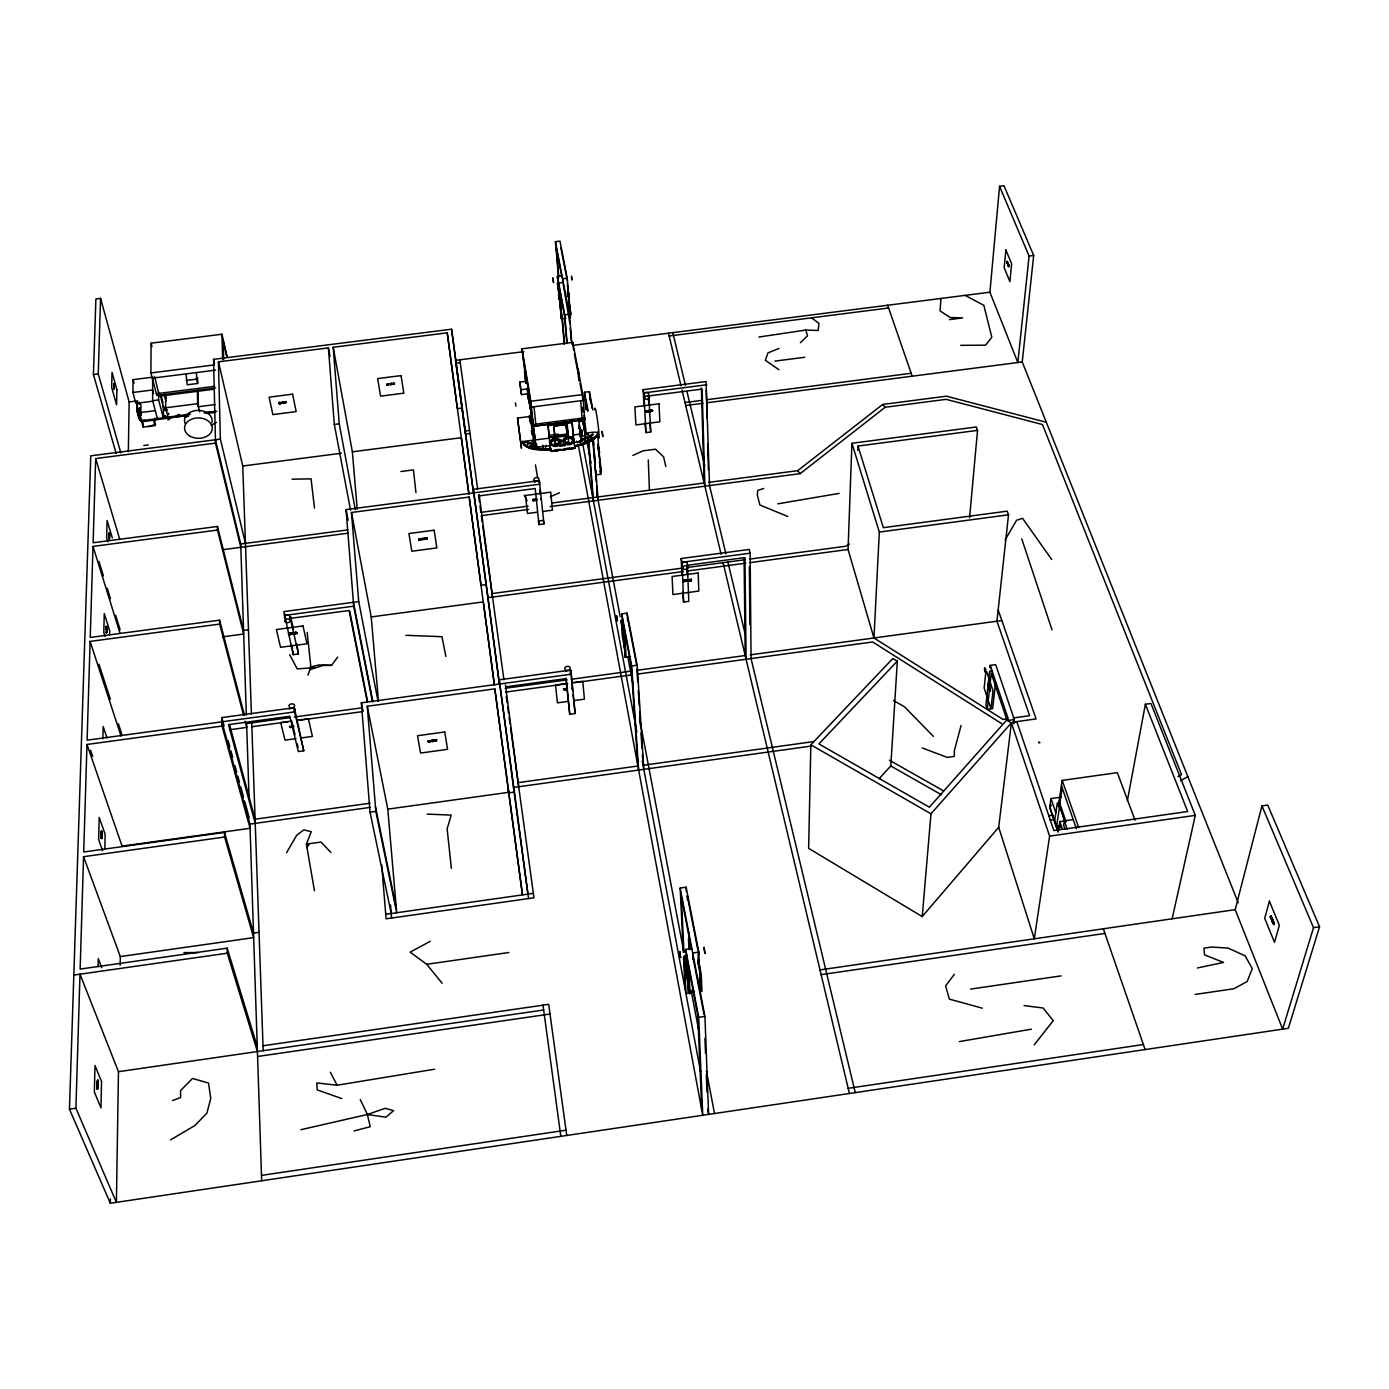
<?xml version="1.0" encoding="UTF-8"?>
<svg xmlns="http://www.w3.org/2000/svg" width="1389" height="1389" viewBox="0 0 1389 1389"><rect width="100%" height="100%" fill="white"/><g stroke="black" fill="none" stroke-linecap="round" stroke-linejoin="round"><path stroke-width="1.5" d="M97.282 1089.254L97.421 1086.806M97.994 1084.687L97.369 1085.833L97.49 1083.924M97.091 1083.42L98.011 1084.496L97.786 1079.965L97.108 1084.705L98.063 1085.504M106.831 631.353L106.259 632.915L106.64 630.068M109.019 536.675L109.505 533.046M163.346 405.397L163.346 417.898L158.624 399.945L158.624 395.778M599.11 453.318L598.624 447.657M599.128 453.318L599.354 451.651M687.433 972.022L685.975 967.143L687.659 973.185M686.496 970.425L686.617 967.057M101.189 830.882L101.953 835.813L101.692 832.775M158.693 391.924L158.693 393.434L154.613 376.384M550.2 442.778C551.502 435.156 558.899 440.226 562.875 440.487C565.323 433.802 575.393 437.813 573.674 439.74C569.507 433.524 565.063 440.087 561.399 441.858C558.031 436.181 548.724 442.31 550.391 443.282M567.407 280.821L566.799 277.14M599.128 453.265L599.371 451.494L599.562 453.127M113.863 389.267L114.158 385.968M113.742 389.163L114.176 385.326L113.846 387.357L114.332 386.576M141.088 419.547L143.136 427.048L154.943 425.538L154.96 418.089M591.957 439.063C590.065 434.392 591.401 442.362 591.801 437.587M598.676 450.974L599.336 451.251M989.715 690.194L990.409 691.201L988.951 687.59L989.836 689.517M106.797 632.655L106.571 630.537L106.693 631.457M109.071 538.567L108.828 537.612M215.625 387.965L156.835 395.448L150.915 372.947L151.088 343.17L221.945 334.228L227.102 356.747M157.443 418.749L152.651 400.709L152.634 377.183L133.084 379.648L132.91 392.479L135.879 403.348L153.485 401.108M573.935 439.705L574.716 448.282L550.825 451.408L549.957 442.813M97.699 1088.472C98.341 1088.559 97.681 1087.743 97.056 1088.455M101.397 836.959L101.848 838.678M148.293 444.931L143.762 445.504M148.432 426.77L155.776 424.253M584.543 442.067C585.828 437.483 585.759 445.122 584.439 440.764M624.008 637.169L623.713 635.641L624.078 638.124L623.053 635.016L623.765 639.374M624.112 638.124C622.359 633.002 624.338 640.346 624.095 637.568M114.158 384.944L114.402 385.934L113.69 383.659L113.933 386.524L113.672 384.197M143.136 427.048L143.171 423.315M622.619 632.759L623.991 637.047L623.592 635.502M686.322 969.487L686.183 968.393L686.982 969.157M108.932 534.643L108.915 533.619M109.332 534.609L109.557 536.623L109.471 532.925L108.776 535.39L109.314 534.418M185.258 415.745L142.963 421.648C137.251 417.707 144.074 404.043 138.935 402.237M687.468 971.536L687.555 975.929M97.508 1082.969L97.161 1080.989L98.15 1081.823C96.883 1083.733 96.779 1081.649 98.098 1081.51L97.977 1080.486M106.363 629.495C105.772 629.946 106.397 629.842 106.779 626.578M106.901 628.436L106.64 627.134L106.276 629.408L106.241 628.54M109.123 534.869L109.592 533.862M137.667 413.523L137.268 402.081L137.355 411.04M572.702 438.941L573.119 441.528L571.799 438.125L566.174 438.368L564.177 440.122L564.976 445.487L560.062 446.199L559.889 443.577L560.149 444.602C564.559 442.449 576.296 448.994 571.608 437.084L573.084 440.487M559.75 445.904L559.958 443.56M988.725 686.843L989.888 688.458M1272.289 921.584L1271.768 919.153L1273.609 923.077L1272.966 920.299L1271.699 920.334L1273.036 923.164L1272.845 920.195M118.464 1071.7L116.398 1202.353L75.909 1108.214L79.989 974.175L118.464 1071.7L543.655 1009.994M120.166 965.216L120.305 956.57L83.566 856.683L224.601 837.029L253.666 937.627L120.305 956.57M128.344 451.772L129.142 401.959L100.546 298.375L95.893 298.965L93.428 374.544L116.155 453.439M279.797 402.723L278.755 403.522M644.947 411.213L646.163 412.064M1261.941 805.88L1313.508 927.661L1282.655 1029.127L1235.186 909.656L1261.941 805.88L1267.723 805.064L1319.55 926.776L1288.367 1028.294L110.321 1203.256L110.391 1198.967M988.03 684.968L987.735 683.944L988.864 686.756L988.343 683.874L988.621 685.992M1008.431 265.247L1008.536 266.757L1007.546 263.25M1009.004 266.584L1007.997 263.181M535.147 499.207C533.654 501.169 535.13 499.346 534.505 500.144M688.163 975.963L686.635 970.425L688.006 974.644M289.78 633.835L288.426 633.592M388.59 384.545C390.5 384.024 385.691 384.006 388.191 385.361M646.198 411.717L647.239 411.248M699.5 969.869L699.882 968.22L700.073 969.887M810.846 744.799L808.641 848.366L922.227 916.584L998.691 827.306L1011.383 722.888L1006.504 720.249L929.363 807.217L818.885 743.914L897.329 661.112L892.71 658.612L810.846 744.799L930.977 813.798L922.227 916.584M1007.945 263.788L1007.251 261.375L1007.98 265.143M1007.042 262.191L1006.956 263.198M1007.39 262.972L1006.956 261.636L1008.449 264.136M97.108 1083.125L97.473 1082.726M114.349 387.93L113.881 388.538M113.933 384.545L113.863 386.02M96.987 1088.229L98.011 1087.882L97.056 1086.32L97.247 1087.396L98.029 1086.702L97.386 1087.969L97.056 1086.962M114.436 384.597L113.881 386.906L114.193 383.729M104.835 848.401L105.147 834.338L99.192 817.392L98.636 839.564L102.647 850.815M109.627 635.051L109.714 630.884L104.262 613.573L103.793 632.394L105.008 636.231M645.052 411.04L645.364 411.786M698.407 964.122L699.431 966.605L697.92 962.039M699.223 965.303L698.111 962.508L699.171 965.164M699.414 969.765L699.9 968.897M1007.615 264.361L1008.57 264.448M1271.386 918.233C1269.025 915.438 1272.706 917.521 1270.345 916.375M102.89 738.826L103.185 726.499L106.988 737.889M98.081 966.744L98.272 958.584L101.744 967.716M101.258 837.168L101.71 836.143L101.223 836.907M101.293 832.428L101.484 833.817L101.744 832.115M106.241 627.134L106.102 626.092L106.762 627.064M101.275 837.602L101.675 837.984M101.501 832.636L101.519 831.855M106.293 632.064L106.658 631.231M106.276 628.852L106.415 627.081M101.814 837.081L101.97 836.664M101.31 831.889L101.744 830.813M108.932 537.63L109.575 536.588M108.984 533.55L109.384 532.612L109.349 534.018M102.039 833.07L101.154 833.782L102.074 832.567L101.171 831.681L101.414 835.865M106.884 628.696L106.206 627.012M109.245 537.092L108.967 535.72M109.523 538.828L109.384 536.918L108.898 538.619M97.352 1081.267L97.838 1080.069M113.776 388.156L113.759 388.503M650.243 410.432C647.1 413.314 649.948 409.877 649.774 411.37C652.691 410.606 650.208 411.144 651.667 410.71M1272.637 920.664L1272.532 921.879M988.256 684.586L989.558 690.159M989.975 688.718L989.02 687.781L989.159 688.788M534.105 500.005L535.199 499.554M83.566 856.683L80.145 969.071L227.171 948.166L257.26 1046.594M86.986 744.469L122.058 846.109L250.072 828.295L222.032 726.065L86.986 744.469L83.705 851.995L224.497 832.41L253.527 933.078L259.048 932.297M243.509 715.022L219.67 624.078L90.111 641.405L87.108 740.181L294.572 711.915L303.757 750.807L298.288 751.553L289.85 716.273L228.508 724.641L255.246 823.382M222.518 636.857L243.683 634.026L217.5 530.06L93.011 546.398L90.233 637.464L219.584 620.171L244.464 715.266M240.818 547.318L215.503 443.108L95.685 458.544L93.115 542.752L217.431 526.466L243.561 630.432L248.475 629.773M120.808 452.849L98.254 373.936L100.546 298.375M110.321 1203.256L69.45 1109.151L90.771 455.818L220.382 439.115L245.454 543.359M527.612 444.133L528.237 442.362L536.71 444.029M648.264 410.762L649.149 410.901L648.159 411.057M684.829 581.019C686.218 578.953 684.065 581.418 683.301 580.724C684.603 583.536 683.075 578.38 683.527 581.349M421.058 538.915C420.138 539.731 421.527 538.342 420.277 539.661M649.062 411.734L649.149 410.779M101.154 833.869L101.189 832.567M648.073 411.283L649.114 411.526M1007.042 718.825L1002.945 719.398L873.959 637.985L848.054 549.471L851.926 443.282L976.293 426.979L977.543 430.364L969.557 517.784M1270.379 917.087C1273.453 919.205 1270.813 917.886 1270.327 916.653M559.263 296.482L559.02 294.711L559.42 299.382M683.753 580.272L683.457 581.748L683.944 580.654M857.812 450.383L857.985 446.043L977.543 430.364M538.012 446.529L537.647 447.536L537.474 446.529M568.57 293.096L567.823 291.898L568.743 296.968L568.188 294.121L568.813 294.833M280.439 403.175C279.397 405.241 279.311 401.386 279.936 403.47M568.5 295.353L568.431 292.35L568.257 294.242M574.751 448.109L550.808 451.356L574.733 447.97L550.739 451.008L549.801 445.105M687.399 580.967C686.027 580.567 689.656 579.508 687.798 580.88M283.79 402.011C282.991 403.817 283.495 401.143 283.807 403.105M429.913 741.413C430.885 739.799 431.597 742.316 429.618 740.962M430.59 740.788C429.843 741.83 429.323 740.129 430.642 741.101M278.894 402.463L279.727 403.939L279.675 402.55M564.715 689.17L565.879 688.493L565.827 689.829M97.404 1085.504L97.421 1085.781M283.669 402.411L283.478 403.209M559.524 442.744C559.593 449.394 547.058 445.973 551.937 440.296C553.829 438.507 557.302 438.195 559.142 440.209C560.67 443.473 558.916 445.296 559.628 441.164M987.805 685.489L988.846 685.958M102.005 835.64L101.97 834.529M97.039 1088.021L98.011 1087.674M97.074 1084.653L97.994 1083.229M289.572 633.766C288.426 635.311 289.051 632.95 289.78 634.026M873.959 637.985L879.324 532.056L851.926 443.282M98.029 1085.347L97.091 1084.965M687.347 580.758L686.392 580.828L687.295 580.22M106.762 630.224L106.137 629.026M106.831 629.286L106.588 628.106L106.849 629.894M101.067 837.584L101.241 838.505M101.154 833.678L101.397 835.622L101.727 833.886M109.453 538.845L109.245 537.474M109.106 535.789L108.828 534.852M294.416 633.28C293.166 633.158 291.082 633.106 294.451 633.141M298.079 726.43L298.149 725.978M388.035 384.406L387.08 384.84L387.705 383.902M988.326 686.826L988.135 684.881M97.438 1088.299L97.265 1089.011M879.098 778.76L890.783 765.981L897.329 661.112M698.719 962.421L698.771 966.484L699.171 964.695M1270.692 918.06L1271.161 915.993M97.438 1081.979L97.473 1082.604M106.797 632.446L106.172 632.672M1007.511 263.736L1007.042 262.313M282.019 402.168L282.609 403.296L282.488 402.029M686.183 968.827L686.01 967.421L686.218 968.463M1007.338 261.427L1006.851 262.886M419.86 540.356C417.638 537.144 421.058 542.214 420.12 538.654M988.655 686.826L988.812 688.197M515.423 402.897L515.944 406.161M293.079 633.071L292.211 633.974L293.305 633.176M292.055 633.158L293.096 633.644M391.924 383.937L391.056 384.458L392.011 383.798M388.017 384.944L387.062 384.18L387.774 385.395M391.594 383.329L391.82 383.833M999.559 186.3L1029.093 256.045L1017.842 362.529L989.906 292.211L999.559 186.3L1003.987 185.744L1033.676 255.454L1022.235 361.956L1238.259 902.85M164.735 415.797C162.947 420.242 166.94 413.21 164.492 417.256M698.841 962.872L698.025 961.883L698.823 963.41M564.524 442.64L564.212 441.094M1008.779 266.202L1008.883 265.195M940.978 298.461L940.075 310.91L950.215 317.525L962.664 317.907L949.468 319.609M420.12 539.939L419.652 538.776M985.86 672.016L984.141 688.076L990.999 708.755L992.996 690.698L986.624 671.651M1058.001 832.167L1049.719 807.912L1050.779 805.707M424.253 539.158L423.159 538.776L424.305 538.654M989.61 670.904L985.912 705.213L987.284 709.345L992.649 708.598L995.496 683.093M990.01 667.241L990.201 665.4L995.687 664.654L1014.335 719.606L1013.814 723.877M292.298 726.256C291.864 729.729 290.718 723.947 290.752 727.541L289.537 726.36M420.016 539.8L418.922 539.14L419.947 539.314M987.284 709.345L991.208 673.231L1006.851 719.745M857.985 446.043L883.352 527.681L1007.181 511.152L1008.518 514.798L996.937 621.213L1029.631 715.682L1013.206 717.974M989.888 690.854L990.253 689.552L989.228 689.552M990.426 690.784L989.315 689.829M424.27 538.984L423.385 539.001L424.166 538.446M1272.532 920.542L1271.855 919.379L1271.838 920.508M688.545 579.734L689.048 580.984L690.125 579.925M1007.407 262.365L1007.737 262.521M569.16 296.847L568.535 295.614L568.726 296.916M569.091 295.718L569.212 296.742M598.694 448.057L599.11 450.748M989.992 667.449C990.808 664.619 992.441 672.606 990.774 671.772M433.976 740.354C434.253 742.021 430.555 739.816 434.201 741.153M434.045 740.945L433.003 740.615L433.663 741.448M535.112 446.251C534.018 450.887 534.418 443.473 534.296 446.876M531.796 446.529C527.82 445.383 533.897 444.81 530.476 446.546M1270.57 917.643L1271.109 915.959M1008.779 265.577L1007.754 264.778M391.021 384.354L389.962 383.677L390.934 384.527M424.149 538.741L422.117 539.227L423.003 538.515M989.524 687.711L988.256 686.635M389.84 383.954L389.962 383.677M646.302 410.762L647.413 411.648M1049.667 807.565L1050.969 798.553L1061.404 797.078M1049.719 807.912L1050.935 804.7M1050.032 806.471L1050.188 805.464M1050.362 806.089L1050.518 805.082M1172.125 918.806L1195.304 815.378L1150.943 703.459L1145.387 704.24L1187.664 811.523L1053.852 830.57L1016.974 722.106L1011.383 722.888L1049.615 836.126L1034.301 938.808L998.691 827.306M1135.039 820.17L1117.329 772.649L1062.203 780.41L1058.783 803.016L1065.12 821.385M1059.373 804.735L1064.721 821.732M1059.79 803.484L1062.168 787.858M1056.578 826.403L1059.303 808.467L1057.359 802.807L1054.633 820.864L1056.578 826.403L1060.762 825.813M1058.592 829.684L1059.842 821.611L1064.009 821.021M1059.633 827.045L1059.79 826.038M1072.673 819.666L1064.304 820.847L1063.627 825.188L1065.033 829.25M622.619 620.31L621.89 614.962L621.89 615.865M421.996 539.158L423.02 538.706M684.482 581.592L684.551 580.272C683.874 582.738 686.461 580.793 684.76 580.255M428.072 741.032C429.357 742.75 430.086 740.754 428.142 741.795M551.12 443.872C551.502 435.399 562.649 443.959 559.437 440.678L560.062 446.199L560.114 445.174L564.785 444.445L564.576 442.084M109.262 537.665L108.898 538.776M284.05 402.098L285.023 402.914L284.38 401.855M517.507 418.072L521.448 448.178L517.507 418.072L530.06 416.457L530.06 421.562L530.754 418.905L529.105 416.769M109.505 535.616L109.002 534.869M1127.33 800.863L1145.387 704.24M432.239 741.622L432.014 740.198L432.847 741.466M582.529 419.409L585.168 433.385C615.414 427.43 583.363 445.747 574.803 445.661L574.907 446.789C582.738 443.976 595.898 442.501 597.86 432.864M650.087 411.613L649.722 410.293L649.392 411.613M536.467 499.45C535.911 499.276 535.564 500.873 536.831 499.016M541.137 499.519L541.068 498.825M535.477 499.918L535.894 500.491M294.798 633.888L295.458 632.603L294.468 633.644M392.41 384.267C393.972 383.433 392.41 383.885 393.295 384.302M688.51 580.324L688.18 581.123M572.181 687.833L572.233 688.961L571.556 688.232M582.165 431.875C580.897 432.917 578.519 430.173 582.026 430.538M291.048 726.447L291.968 725.909L292.228 727.332M530.546 423.298C530.754 422.152 529.574 413.332 529.296 416.891M97.768 1082.812L97.994 1084.271M425.538 538.654L424.756 539.436L425.572 538.567M279.449 403.834L279.12 402.393M961.066 725.475L954.365 750.633L954.33 756.397L947.246 757.387L922.261 747.942M687.642 580.359L688.788 580.724L687.52 580.55M1271.369 916.584L1270.675 918.198L1271.959 918.06M1271.161 918.146L1271.664 917.105M1272.723 920.056L1272.341 919.084L1271.63 920.056L1272.723 919.778M1272.55 922.4L1272.828 921.428L1273.765 923.668L1272.55 922.4L1273.713 922.227M1273.4 921.341L1274.008 924.466L1273.366 922.904M1273.4 923.008L1274.251 923.616L1273.921 922.626M1273.435 924.553L1273.314 923.286M294.537 632.481L294.972 633.749L295.544 632.655M279.936 402.619L280.509 403.053M282.158 402.011L282.002 403.018M419.738 540.165L418.957 539.071M576.522 441.181L576.713 442.206M307.889 675.141L310.876 667.067L307.177 632.377M138.709 410.571C140.463 409.495 139.577 413.453 139.89 409.894M293.114 633.349L293.027 634.078M423.037 538.863L422.152 539.592L422.013 538.602M298.548 726.273L298.27 725.162L298.305 726.308M314.452 890.766L306.379 844.095L311.24 831.733L303.809 829.858L296.742 835.206L286.516 852.759M280.943 403.522L279.918 402.324L280.005 403.886M418.766 539.488L419.791 539.21M567.389 688.475L566.243 689.152L567.268 688.631M306.986 847.603L309.296 843.696M290.561 633.558L291.291 634.356L289.884 633.488M648.732 410.432L648.35 411.318L648.837 410.432M688.805 580.376L687.902 580.619M687.208 579.838C686.322 581.036 687.624 580.428 686.201 580.463M140.324 408.244L138.969 408.418L140.324 408.088M140.358 404.06L139.022 404.077L140.358 403.904M179.528 414.547L177.723 414.599M139.247 413.835C142.425 414.617 137.615 413.106 141.001 415.328M588.276 439.948C588.554 442.987 587.86 436.841 588.12 439.879M97.647 1087.518L97.369 1088.49M686.235 580.22L686.704 581.279M1005.15 539.939L1016.522 520.302L1022.53 518.305L1051.716 559.489M685.628 581.435L685.246 580.203M282.783 402.775L283.443 401.994L283.599 403.192M425.538 539.088L425.538 538.099M293.131 726.291C292.923 726.846 293.062 727.402 293.044 725.753M295.77 633.592L295.961 632.29L297.159 633.575L295.961 632.29M536.449 500.231L536.519 499.814M434.514 740.875L435.417 740.441L434.392 740.302M289.693 634.443L291.03 634.391M337.683 657.084L331.52 665.4L322.769 665.487L309.921 669.672M688.979 580.602L689.812 579.543L689.309 580.55M954.347 974.366L945.614 985.877L949.364 999.108L982.301 1008.188M1034.197 1044.875L1053.244 1020.637L1043.122 1008.015L1024.075 1005.567M646.059 412.029L645.746 410.849M686.548 580.55L687.381 580.394M648.09 410.727L648.368 411.804M690.038 580.689L689.604 579.63M682.937 580.567L683.336 581.592M930.977 813.798L1011.383 722.888M582.842 409.738L582.894 408.453L582.686 409.894M168.486 413.193L168.85 414.356M578.449 428.281L579.994 428.003L579.96 429.079M164.996 415.745L165.395 417.794L165.673 415.901M289.225 633.714L289.902 634.669M293.478 633.61L294.346 633.436L293.392 633.731M800.377 342.701L807.513 335.791L805.759 330.061L758.845 337.041M284.519 402.046L284.554 402.949M293.392 727.02L293.305 725.787M391.16 383.763L391.212 383.399M176.959 416.075L175.778 416.474M144.682 420.207L143.015 420.259M566.608 688.961L567.459 689.604M685.836 950.666L686.739 956.813L686.305 955.042M418.836 538.949L418.905 540.008M293.548 727.107L293.704 725.735M649.288 410.484L649.601 411.682M423.124 539.418L422.187 539.001M542.335 446.268L542.856 445.261M527.698 443.786L528.497 442.379M651.458 411.37L650.538 410.206M536.762 499.224L536.866 500.144M688.562 580.984L688.44 579.699M566.365 688.961L567.372 688.822M550.096 506.586L800.151 473.649L885.175 407.272L946.135 399.338L1042.479 424.548L1181.535 774.611L1177.872 776.659M708.755 482.365L797.703 470.663L882.657 404.459L946.378 396.178L1046.316 422.273M435.035 741.118C435.365 739 435.556 741.622 434.583 739.972M565.601 688.944C563.326 690.02 567.736 690.437 565.34 688.562M564.611 443.647L566.365 443.733M184.442 416.526L187.55 415.363L187.81 416.37M849.53 544.002L845.814 546.242L749.73 559.09M278.807 402.827L279.363 403.748M186.855 416.578L184.685 417.533L184.633 416.405M545.86 445.192L545.582 446.963M170.552 1139.883L194.877 1125.541L206.909 1113.11L210.746 1098.439L208.524 1083.055L192.498 1078.454L180.57 1090.608L180.587 1097.588L172.566 1100.505M683.301 580.446L683.266 581.557M292.037 632.88L292.523 634.2M288.599 633.332L288.947 634.651M431.996 740.337L434.01 740.528M1180.494 780.705L1187.821 776.59M211.18 425.242L216.406 422.378M430.312 941.273L410.137 952.159L426.718 964.296L442.188 983.29M686.461 579.96L686.965 581.279M295.562 633.749L295.458 632.446M282.696 403.261L282.922 401.994M581.487 439.566L593.485 434.253L579.335 440.955M581.574 440.678L592.443 435.208L592.356 434.08M435.347 741.153L435.417 739.903M649.08 411.37L648.194 411.022M632.88 455.436L643.09 450.817L655.539 449.203L663.647 456.894L665.8 466.53M310.112 667.171L319.001 664.932L331.572 665.348M542.595 446.286L542.96 447.362L543.082 446.147M550.426 496.758L559.489 492.748M390.795 384.77L390.795 383.503M778.986 348.448L767.926 352.893L765.391 360.307L778.934 369.769M387.201 384.024L387.305 385.204M291.152 726.065L291.551 726.881M295.44 633.783L295.232 632.412M435.104 740.667L435.156 739.955M424.044 539.54L423.853 538.619M360.237 1099.498L367.356 1114.516L385.239 1108.3L393.573 1110.662L385.916 1117.19L367.356 1114.516L300.875 1129.708M294.051 633.992L294.051 632.603M428.385 740.719L428.732 742.108L429.114 741.084M683.614 581.453L683.961 580.359M179.285 416.023L178.278 416.058M763.776 488.477L757.734 490.404L757.3 495.04L759.922 505.04L787.789 516.465M354.126 1130.906L370.238 1126.722L367.356 1114.516M1197.387 967.977L1223.535 962.421L1204.523 954.903L1203.95 948.166L1211.538 947.055L1227.998 948.062L1245.152 955.823L1252.236 968.584L1247.2 981.519L1233.745 988.76L1195.148 994.437M536.362 499.102L535.755 499.953M290.388 633.94L291.291 634.356M1272.932 922.956L1273.661 922.487M569.629 447.918L566 448.56M387.982 385.413L387.878 384.006M959.348 1041.594L1031.385 1029.18M777.753 503.842L839.112 493.408M291.621 726.378L291.134 727.332M341.954 1098.63L317.213 1089.896L316.848 1082.934L337.11 1085.226L434.601 1069.217M425.069 539.279L425.399 538.029M261.497 1175.389L566.018 1130.195M848.175 1088.334L1143.373 1044.528M1270.345 916.948L1271.404 916.792M1271.82 917.712L1270.501 917.782L1271.942 917.851M97.126 1088.941L98.081 1088.716M1271.022 917.851L1271.734 918.91M1271.143 918.98L1272.55 919.258M1271.595 919.622L1272.706 919.657M1271.803 920.612L1273.071 920.508M1272.272 921.74L1273.591 921.845M69.45 1109.151L75.909 1108.214M578.38 445.4L702.73 1115.263L698.702 1017.356L704.935 1016.435L680.176 888.057L686.131 887.206L698.806 952.09L700.299 989.906L699.327 984.836M1313.508 927.661L1319.55 926.776M970.651 989.09L1061.092 975.877M685.819 951.17L685.732 949.416L691.844 948.531M698.806 952.09L692.694 952.976L692.972 959.261M697.868 961.049L698.997 963.723M697.903 961.605L698.702 962.855M686.062 968.029L686.01 967.143M699.622 967.161L699.796 968.48M687.468 971.901L687.607 972.369M686.947 972.786L687.902 974.227L687.138 973.776M686.965 972.942L688.128 975.095M687.399 975.13L687.954 974.071L687.52 975.182M687.329 974.54L687.694 972.699M687.538 975.512L687.954 974.071M263.025 1045.761L548.672 1004.351L566.747 1135.473M819.996 969.904L1235.186 909.656M686.01 955.354L688.475 992.302L694.448 991.433M691.583 992.805L685.94 993.621L684.187 956.934M257.59 1056.491L550.009 1014.022M821.125 974.644L1104.949 933.425M97.126 1082.396L98.098 1082.274M97.108 1083.733L98.063 1083.524M97.143 1083.871L98.046 1083.715M97.074 1084.375L98.098 1083.976M97.108 1085.122L98.063 1084.948M97.143 1085.278L98.029 1085.26M73.825 975.061L227.275 953.201L257.416 1051.525M1049.615 836.126L1195.304 815.378M426.718 964.296L508.808 952.524M1048.695 815.742L1052.931 815.152M385.743 914.309L533.376 893.353M1050.136 819.996L1054.373 819.388M101.154 832.41L102.039 832.289M101.137 832.844L101.97 832.792M101.102 835.015L101.953 834.772M101.032 837.741L101.657 836.612M101.05 838.018L102.022 838.053L101.084 838.14M370.151 803.207L255.09 819.197L229.515 724.537M518.114 782.649L637.881 766.016L631.162 665.539L622.758 621.439L625.258 657.344L630.519 656.632M813.902 741.552L643.072 765.287L642.395 754.592M221.927 721.811L249.933 824.111L370.481 807.356M528.532 898.579L513.444 787.476L811.211 746.067M1014.335 719.606L1008.744 720.387L990.201 665.4M387.774 809.145L508.773 792.303L494.814 688.857L367.269 706.254L375.829 811.35L396.716 912.747L387.774 809.145L367.269 706.254M1012.512 722.193L1036.09 718.912L998.309 610.361M499.762 684.048L499.207 679.829L570.671 670.088L571.348 674.203L361.366 702.817L370.03 812.148L375.829 811.35M499.207 679.829L514.468 792.043L508.704 792.859L494.814 688.857M306.379 844.095L321.015 842.047L330.86 852.447M1039.007 742.82L1039.91 742.681L1038.729 741.986M295.979 738.653L285.005 740.163L280.7 722.523L291.777 721.013L295.041 734.729M301.465 737.906L312.421 736.396L308.358 718.738L297.298 720.249M568.205 701.376L557.406 702.851L555.531 685.02L566.434 683.527M573.622 700.629L584.422 699.153L582.79 681.287L571.886 682.78M565.896 678.092L569.75 714.276L575.15 713.529L571.348 674.203M435.799 739.695L436.788 739.677L436.007 741.101M435.833 740.111L436.771 739.955M429.583 740.545L430.937 741.361M436.111 740.459L435.955 740.684M987.666 684.725L988.551 684.621M987.718 684.985L988.829 685.454L987.839 685.697M987.805 685.558L988.864 685.471M988.551 687.26L989.419 687.104L988.586 687.538M988.603 687.659L989.628 687.624M988.673 687.92L989.715 688.215M622.55 632.759L622.914 634.842M623.227 633.297L622.758 634.2L623.227 633.158M623.696 638.471L624.043 637.534M222.032 726.065L221.841 717.592L294.346 707.713L303.757 750.807M638.645 770.062L631.7 665.973L637.169 665.244L627.116 613.122L621.751 613.834L621.873 615.674M505.752 686.843L566.208 678.596L569.75 714.276M290.006 717.627L246.617 723.547L249.082 798.328M294.26 717.037L362.321 707.765M505.11 688.284L567.094 679.829M571.383 679.256L630.537 671.182M636.909 670.314L745.198 655.539L744.087 558.152M750.164 654.861L1001.851 620.536M229.775 729.729L246.756 727.419L245.124 721.221M251.86 726.725L288.079 721.776M298.722 720.318L362.633 711.602M505.631 692.087L567.719 683.614M574.143 682.728L631.248 674.932M637.638 674.064L872.639 641.978L1001.782 723.686M563.535 689.343L564.611 690.125L563.465 688.822M378.034 701.271L358.727 601.593L283.929 611.577L293.166 654.67L298.427 653.959L296.777 643.802M543.967 523.913L543.394 520.406L538.411 521.066L538.984 524.573L543.967 523.913L539.314 480.681L473.319 489.327L499.502 684.725L486.272 584.561L480.976 585.273L469.187 497.054L351.469 512.489L358.727 601.593M681.877 575.272L681.2 558.517L749.209 549.436L750.147 553.187L751.05 658.577L855.259 1092.622M879.324 532.056L1008.518 514.798M284.137 615.466L353.709 606.177L372.443 701.549M746.084 659.254L744.955 557.562L687.416 565.254L688.788 601.368L683.631 602.062L682.034 562.285L750.147 553.187M492.071 593.572L682.78 568.049M687.017 567.493L745.476 559.663M487.695 597.739L683.527 571.504M687.781 570.948L745.754 563.17M750.008 562.614L848.054 549.471M351.469 512.489L371.21 616.924L483.32 601.906L494.467 685.385L469.187 497.054M289.433 633.436L289.659 634.842L290.666 633.245M691.253 579.265L691.375 580.671L690.437 580.793L691.253 579.265L690.541 579.89M295.979 632.672L296.204 632.776M690.402 579.769L691.323 579.63M291.273 633.974L290.093 633.193L290.127 634.513M296.187 633.315L296.968 632.95M690.35 580.411L691.288 580.046M296.204 633.697L296.187 632.377L297.124 633.453M690.316 579.387L691.357 580.55M537.474 512.176L527.473 513.479L525.511 495.474L550.704 492.157L552.457 510.197L542.474 511.517M426.84 538.255L425.885 537.89L426.805 537.89M425.937 538.238L426.822 538.133M425.885 537.89L426.093 539.262C428.333 539.488 424.947 536.987 426.267 539.106M426.944 538.776L426.093 539.262M106.936 627.012L106.779 628.696M400.917 471.531L413.453 469.881L415.936 492.609M598.52 447.171L599.18 450.713L598.902 449.463M599.163 450.696L598.642 447.935M598.225 448.196L599.11 450.21L598.815 449.151M598.902 449.151L599.301 451.078M598.937 449.185L599.145 450.314M108.828 538.55L109.349 537.63M597.86 436.302L600.708 474.274L595.829 474.916L592.652 438.855M353.709 606.177L346.052 509.607L539.887 484.188M479.379 495.856L535.199 488.529L538.984 524.573M532.907 499.502L533.81 499.38L533.081 500.873M532.925 499.623L533.862 499.727M533.914 500.405L533.029 500.526L533.636 499.519M535.251 500.231L534.279 499.849M215.417 439.757L240.714 543.984L347.719 529.904M528.08 506.152L480.872 512.367L479.986 505.978M551.693 503.044L704.136 482.99M223.907 549.54L348.257 533.168M528.601 509.416L481.323 515.649L482.191 521.969M527.421 381.124L519.712 382.114L520.979 389.771L528.705 388.781M774.906 361.105L804.769 357.268M519.712 382.114L521.483 394.598L529.209 393.608M220.382 439.115L218.438 361.835L328.412 347.892L334.315 424.444L339.246 423.819L355.289 509.607M473.632 493.703L462.277 407.967L457.363 408.609L447.241 332.822L333.186 347.285L339.246 423.819M585.845 409.442L584.491 392.236L589.37 391.611L592.947 409.981M582.79 394.545L572.772 342.371L522.038 348.83L530.824 401.247L582.79 394.545L584.804 419.721L533.411 426.371L527.108 388.607M644.045 406.369L643.142 389.667L706.046 381.558L709.536 485.803M643.142 389.667L643.854 392.896L706.862 384.753M648.889 395.934L702.122 389.059L704.9 486.393M527.351 393.243L532.039 416.822M532.595 419.738L535.234 441.007M465.055 431.007L469.569 430.416M684.985 402.55L702.244 400.31M706.515 399.754L911.184 373.276M584.647 417.794L533.202 424.461L527.195 388.486M470.003 433.472L465.471 434.045L451.564 329.193L213.559 359.334L215.503 443.108M651.858 411.075L652.639 410.345M685.697 405.536L702.973 403.296M707.244 402.741L1022.235 361.956M651.806 410.05L652.014 410.536M652.726 410.658L652.066 410.467M646.788 411.648L647.257 411.995M554.072 435.833L555.27 446.373L554.35 436.58L549.245 437.24L548.169 425.728L567.146 423.298L567.337 424.426M567.146 423.385L572.268 422.638M579.335 421.666L583.519 421.127M218.438 361.835L242.745 466.01L341.381 453.231M333.186 347.285L352.372 451.807L461.356 437.691L468.683 492.522M549.106 435.313L558.43 434.115M567.32 424.34L553.898 426.058L566.226 424.53L567.059 434.045L554.784 435.642L553.707 425.017L554.61 434.601M579.421 433.681L581.678 433.403L581.453 430.121M551.225 450.036C542.144 449.307 526.431 452.05 522.472 441.528L549.922 438.073M554.089 437.535L568.657 435.642M572.824 435.104L581.158 434.01L581.765 441.528L572.667 442.744M526.813 442.101L522.733 443.195M582.251 436.476L579.994 436.771L579.908 435.642L582.165 435.365L582.251 436.476L581.592 432.274M531.171 446.268L530.772 445.174M554.801 443.664L560.67 442.9M564.594 442.397L568.518 441.893M644.947 423.089L645.989 432.587L650.747 431.962L648.993 397.758M531.935 419.443L536.119 447.466L550.652 445.574M557.892 281.915L561.399 318.949L565.948 318.359M150.915 372.947L214.305 364.908M1007.789 264.882L1008.727 265.021M1008.918 265.421L1008.188 265.733M152.286 378.173L215.555 370.151M186.161 380.464L196.63 379.128L197.689 383.468L187.255 384.805L186.109 374.787M132.91 392.479L152.564 389.979L153.519 393.608M156.384 393.729L214.67 386.316M213.767 389.25L158.919 396.247L158.641 395.223M129.142 401.959L137.702 400.865M523.844 351.643L455.47 360.359L473.007 489.518M573.049 345.357L989.906 292.211M152.651 400.709L158.624 399.945M455.852 363.206L460.228 362.651M669.151 335.999L888.613 307.993M165.673 395.014L165.69 407.776L197.637 403.695L199.634 411.804M140.22 412.585L155.308 410.658M160.291 395.431L164.076 409.911L166.94 409.547M215.121 404.564L198.314 406.717L198.054 390.222M393.486 383.104L393.677 384.406M285.283 401.629L285.509 402.932L285.283 401.629L286.186 402.029M137.546 413.314L139.351 418.419L142.338 420.659L190.467 414.026M204.895 412.672L215.191 411.352M204.166 412.932L216.736 411.318M284.241 402.793L284.502 401.734M188.887 415.276L168.329 417.898L165.69 407.776M280.144 403.626L280.821 402.897M207.187 413.418L215.434 412.359M169.545 419.582L167.843 419.808L167.826 416.822M550.808 451.356L574.716 448.282M557.579 278.286L557.423 276.446L562.041 275.873M570.48 317.786L567.216 278.199L562.597 278.772L562.944 282.939M561.399 318.949L558.291 283.009L562.91 282.436M559.159 295.788L559.871 299.711M568.726 293.93L568.084 293.183L568.518 295.319M558.743 296.274L558.569 294.781L559.211 296.343M558.743 296.395L559.958 300.111L559.298 299.139M559.281 298.67L558.916 296.742M559.559 297.958L558.968 297.315M93.428 374.544L98.254 373.936M557.423 276.446L564.75 314.852L569.438 314.261L571.938 344.316M1029.093 256.045L1033.676 255.454M558.569 278.026L555.444 241.669L559.975 241.096L567.216 278.199M560.427 449.324L554.871 449.845M690.177 580.168L688.927 579.578M290.735 633.089L290.318 634.478M188.279 415.276L188.296 416.318M560.114 445.174L560.288 446.216M418.94 539.418L419.791 540.338M142.338 420.659L142.963 421.648M522.472 441.528C528.133 450.557 541.866 448.334 551.12 448.925M292.072 479.188L311.067 478.875L314.504 508.114M183.904 952.611L198.471 952.541M805.759 330.061L818.138 330.46L819.006 323.429L811.558 317.838M960.702 345.34L985.582 345.184L991.815 337.267L983.846 305.32L965.112 295.371M405.935 635.294L441.945 636.718L445.904 656.459M427.222 814.11L451.182 815.117L447.136 828.816L451.39 868.42M390.83 383.815L390.118 384.753M433.594 739.972L433.802 741.413M687.902 581.123L687.815 580.307M137.164 410.884L139.351 418.922L142.616 421.666M314.435 667.623L297.229 668.908L289.659 654.723M536.814 445.14L527.49 443.022M566.365 689.673L566.191 688.736L566.677 689.812M420.78 538.585L421.18 539.904M433.351 741.309L433.611 740.511M392.948 383.208L393.104 384.44M651.25 410.154L651.945 411.387M391.715 383.347L391.889 384.631M387.826 384.249L387.097 385.135M140.931 414.53L139.785 415.606M559.802 445.14L559.923 446.147M559.072 444.358L556.833 446.164L559.263 443.247L557.614 445.4M293.392 633.957L293.652 632.585M422.239 539.644L422.273 538.394M433.733 740.129L434.045 741.309M423.419 539.488L423.35 538.29M564.785 444.063L564.524 443.004L565.063 445.383M1060.38 827.097L1059.095 828.157M645.85 410.866L646.232 412.394M893.387 700.473L904.465 706.775L933.425 736.396M889.411 760.2L943.6 790.914M890.783 765.981L941.482 794.786M109.557 537.317L109.037 538.151M430.712 741.83L429.791 741.952M97.942 1085.729L97.681 1084.288L97.907 1085.66M429.184 740.719L429.496 742.247M584.595 442.24L584.734 440.452M164.267 416.578L166.02 417.047M552.509 440.296L551.746 439.653L551.52 440.747M553.135 439.966L552.318 439.254L552.614 440.903L551.937 440.296M566.834 438.056L565.983 437.327L566.174 438.368L564.368 438.577L564.385 442.136M551.937 440.695L551.259 440.105L551.016 441.771M689.934 579.595L690.437 580.793M567.545 437.83L566.66 437.031L567.094 438.542L564.681 440.556L563.708 439.618L562.423 441.789L559.923 440.122M552.423 439.879L553.187 440.556L552.961 438.924L554.541 439.497L554.367 438.455L555.287 439.375L555.096 438.334L556.763 439.375L556.572 438.334L559.281 440.296M552.996 439.514L555.183 439.914L555.01 438.872L555.895 439.862L555.722 438.82L556.59 439.896L556.416 438.872L559.333 441.251L559.09 439.254L560.097 440.33M551.433 441.146L551.259 444.376L551.068 443.334M564.559 439.618L565.028 445.435L564.767 443.143M1271.143 917.487L1271.248 919.223M566.92 437.5L571.73 438.785L570.983 437.466M567.58 437.292L569.889 438.177L569.577 436.58L570.48 437.709M551.034 441.65L550.391 443.82M529.678 416.162L530.077 417.585M564.49 439.532L565.705 438.143L566.469 438.82L566.278 437.795L567.771 438.316L567.354 436.788L569.768 437.622M882.657 404.459L885.175 407.272M797.703 470.663L800.151 473.649M535.546 500.266L535.442 499.45M569.698 437.136L571.157 437.882M1007.615 263.25L1007.98 264.275M570.358 437.257L571.799 438.125M330.339 1072.239L337.11 1085.226M524.261 495.126L527.108 500.839M1007.702 263.563L1007.563 262.59M571.539 437.743L572.615 439.532M686.843 968.22L687.034 969.47M582.564 409.668L583.276 412.029L582.581 408.036M687.26 970.407L686.999 969.47M98.081 1082.916L98.046 1082.153M97.629 1086.962L98.011 1087.882M101.883 831.23L102.074 832.567M1062.203 780.41L1078.68 827.514M1061.404 785.67L1076.406 828.712M887.658 305.25L912.191 376.211M1059.043 801.297L1066.127 821.819M1103.335 928.79L1145.109 1049.563M1064.304 820.847L1067.117 828.99M1059.842 821.611L1062.498 829.355M1050.969 798.553L1055.848 812.773M90.615 750.355L92.716 756.449M1049.789 806.644L1058.158 831.16M990.253 689.552L990.496 690.42L989.61 689.743M1021.766 538.915L1051.994 629.773M90.111 641.405L120.999 735.979M98.949 664.202L110.339 699.171M118.395 723.843L121.746 734.121M559.142 440.209L559.854 443.247M106.745 626.456L106.918 627.689M98.897 561.382L103.394 575.879M107.248 588.311L110.46 598.659M115.6 615.223L120.114 629.703M93.011 546.398L120.044 633.349M698.007 948.322L698.823 954.382L698.528 953.427M107.821 541.71L106.658 537.856L107.092 520.51L112.301 537.856M530.06 416.457L533.498 439.809M95.685 458.544L119.784 539.522M559.541 297.68L558.604 295.006M137.025 409.147L137.303 410.154M139.664 418.87L139.942 419.877M139.074 417.915L139.629 419.426M137.285 411.717L139.091 418.384M133.084 379.648L134.073 383.277M140.133 409.946L140.671 411.7M140.827 413.644L141.088 414.651M139.629 409.894L140.011 412.082M137.164 402.949L137.442 403.956M139.351 409.946L139.751 412.116M140.185 413.436L140.567 415.589M141.991 420.607L142.251 421.614M137.094 403.834L137.355 404.841M138.9 410.206L139.49 412.099M139.907 413.471L140.306 415.641M141.626 420.537L141.904 421.544M137.007 404.72L137.285 405.727M139.421 413.679L140.029 415.658M136.973 405.605L137.251 406.612M140.949 420.19L141.227 421.197M136.955 407.394L137.216 408.401M140.272 419.634L140.879 420.936M221.841 717.592L224.115 725.943M228.109 740.563L229.827 746.831M230.973 750.998L232.675 757.265M234.967 765.634L236.668 771.885M237.814 776.069L239.533 782.337M240.662 786.521L243.526 796.956M244.655 801.14L249.221 817.843M136.973 408.279L137.251 409.286M139.959 419.27L140.237 420.277M153.432 419.912L154.943 425.538M163.364 416.179L163.624 417.186L163.364 413.471M165.534 410.936C164.024 409.807 167.583 409.321 166.802 410.762M160.898 394.719L163.017 402.862M165.256 415.745L165.847 417.551M164.336 416.075L164.892 417.794M164.892 394.216L165.951 398.278M151.088 343.17L152.009 346.642M164.301 394.91L165.916 401.126M573.761 440.226L572.164 437.396L572.893 439.983M559.993 444.636L559.611 443.716M187.081 415.467L187.567 416.422M186.595 415.571L186.63 416.648M186.126 415.71L186.386 416.735M185.9 415.797L185.935 416.891M185.449 415.988L185.709 416.995M184.997 414.738L185.293 417.204M184.841 416.283L185.084 417.29M672.814 332.648L685.454 385.343M686.965 391.576L704.744 465.628M709.519 485.577L725.891 553.76M727.871 562.024L745.181 634.078M423.367 538.828L423.749 539.106M290.752 727.541L289.554 726.777M668.491 333.204L681.027 385.916M682.016 390.066L721.134 554.402M723.096 562.667L849.408 1093.49M297.229 743.879L298.062 747.369M564.594 443.022L564.854 444.098L564.663 443.056M213.559 359.334L214.548 363.501M223.178 340.93L226.754 356.504L226.72 355.028M289.867 633.106L289.971 634.79M284.415 613.643L285.353 617.775M291.534 644.6L292.471 648.732M290.596 616.594L293.444 629.148M298.427 653.959L290.318 618.383L349.09 610.518L367.356 702.383M691.253 579.387L691.375 580.671M690.611 580.133L690.628 580.637M649.983 410.293L650.191 411.561M681.2 558.517L682.034 562.285M648.35 410.502L648.594 411.839M684.951 580.116L685.367 581.47M650.747 431.962L649.722 422.378M683.631 602.062L682.555 592.027M280.109 402.411L280.318 403.609M286.134 401.647L285.509 402.932M284.033 401.786L284.398 402.654M370.03 812.148L391.229 913.528M375.464 806.783L396.334 908.267M361.366 702.817L363.067 711.22M349.611 610.83L367.46 700.629M353.396 602.305L372.947 701.966M560.826 247.555L566.538 276.845M590.273 398.521L592.235 408.592M697.538 948.392L687.242 895.645L687.433 899.968M567.702 288.027L570.879 314.747L568.865 302.003M698.302 959.209L701.271 974.54L701.931 991.659L699.309 978.064M568.431 292.957L567.875 292.003M568.952 295.145L569.108 296.534M599.388 461.999L601.35 472.104L598.034 443.924L598.937 455.974M600.065 470.923L600.708 474.274M555.444 241.669L569.438 314.261M584.491 392.236L588.033 410.606M561.937 277.435L556.294 248.11L558.691 276.098M563.292 284.467L569.889 323.55M587.738 411.248L585.411 399.147L586.245 409.738M628.523 622.81L636.613 664.793M691.462 949.26L681.287 896.495L683.978 952.611M692.972 957.143L704.049 1014.56M573.57 349.872L572.772 342.371M574.386 354.073L579.265 379.527M580.029 383.555L583.258 400.397L531.431 407.081L522.646 354.681M578.362 376.367L579.039 379.961M582.633 407.272L583.449 411.474M346.052 509.607L348.083 520.25M584.005 415.537L584.804 419.721M621.751 613.834L631.7 665.973M685.732 949.416L698.702 1017.356M558.291 283.009L564.472 315.511L566.868 343.587M621.525 620.727L624.894 638.419L626.126 656.372L622.411 636.752L621.3 620.779M685.159 955.545L689.222 976.971L690.003 994.073L685.211 968.689L684.586 955.788M591.019 462.971L586.974 441.685L587.113 442.848M596.68 492.765L620.171 616.594M620.97 620.796L622.966 631.283M627.759 656.476L632.828 683.266M639.565 718.703L683.787 951.708M691.062 990.027L699.552 1034.753M706.411 1070.936L714.502 1113.527M624.303 639.305L624.078 637.933M582.616 420.537L585.255 434.514L585.168 433.385M561.729 315.911L557.423 283.391L560.184 297.923L564.264 344.316M334.315 424.444L350.549 510.232M625.258 657.344L622.133 619.32M578.466 419.704L581.158 434.01M580.151 430.017L581.331 436.354M582.911 444.81L636.822 731.916M642.291 761.12L700.612 1071.787M707.626 1109.186L708.616 1114.395L704.935 1016.435M578.709 425.173L581.765 441.528M559.489 443.994L559.663 444.984M557.961 281.307L557.562 277.401L557.597 278.477M328.412 347.892L329.992 356.417M571.764 419.947L572.268 422.725M573.57 439.202L573.865 440.782M547.891 424.947L549.245 437.24L568.136 434.792L567.493 430.208L567.65 432.101M567.059 434.045L566 425.242M563.708 439.618L563.899 440.66M564.785 445.609L564.594 444.567M585.151 434.722L583.085 420.068M532.126 416.37L528.202 392.896L535.355 439.966M524.452 372.026L526.136 382.131M526.257 383.52L522.038 348.83M535.477 464.881L537.56 477.538M539.644 490.213L540.338 494.432M571.869 687.694L571.938 688.545M575.15 713.529L573.049 694.674M623.626 635.763L623.783 636.544M567.077 688.336L567.146 689.187M534.314 499.398L534.591 500.648M564.976 688.701L565.254 689.986M564.767 688.892L564.889 689.812M564.438 688.684L564.611 690.125M393.677 383.19L393.834 384.267M426.979 539.14L426.788 537.769L426.857 538.654M424.548 538.064L424.756 539.436M584.318 417.846L586.227 432.969M539.505 482.712L539.436 482.243A2.552 1.84 -9.2 0 0 534.539 482.504M459.846 359.803L477.642 488.911M478.511 495.317L479.396 501.707M482.764 526.171L503.947 679.794M506.221 696.288L507.089 702.608M507.662 706.827L508.548 713.147M509.121 717.349L509.989 723.669M510.579 727.888L533.984 897.798L386.107 918.806L381.662 864.705M451.564 329.193L462.277 407.967M473.319 489.327L486.272 584.561M543.012 1005.167L560.809 1136.341M447.241 332.822L468.909 494.31M508.114 788.344L522.472 894.898L508.773 792.303M571.573 278.008C572.511 284.537 571.469 273.303 571.435 276.845M531.431 430.677L531.952 434.566M514.468 792.043L527.924 894.117M499.78 683.961L513.444 787.476M505.457 684.829L518.687 786.747M479.153 494.432L492.539 597.079M564.837 444.393L564.976 445.487M623.748 636.284L623.574 635.329M422.881 538.324L422.985 539.661M419.009 538.81L419.218 540.147M524.643 444.619L524.764 445.73M524.052 444.133L524.174 445.261M523.549 443.647L523.67 444.775M522.837 442.622L523.271 444.254M528.237 442.362L528.358 443.49M527.994 442.414L528.098 443.525M533.81 499.38L533.984 500.769M527.751 442.518L527.681 444.306M527.803 446.303L527.924 447.414M520.979 389.771L521.483 394.598M526.9 445.904L527.021 447.032M526.049 445.504L526.171 446.616M525.302 445.07L525.424 446.182M434.358 739.886L434.566 741.292M432.448 740.163L432.656 741.552M394.32 382.999L394.511 384.302M431.788 740.302L431.857 741.552M529.365 415.901L529.469 417.013M524.868 375.221L525.771 383.051M531.761 445.574L531.848 446.893M532.23 447.623L532.334 448.734M531.518 445.279L531.744 447.05M531.049 445.14L531.431 446.303M530.997 447.327L531.119 448.439M530.546 445.279L530.65 446.39M530.355 445.418L530.424 447.067M529.869 447.015L529.99 448.126M534.973 499.346L535.112 500.491M528.792 446.668L528.914 447.796M428.281 740.771L428.472 742.073M535.13 439.879L536.119 447.466M536.258 448.334L536.38 449.463M539.314 480.681L539.505 482.521M530.824 401.247L533.411 426.371M532.699 421.996L531.918 415.693L531.223 416.926M533.185 425.017L533.289 426.163L584.63 419.513L584.543 418.367M534.869 445.938L534.921 447.866M534.4 445.817L534.973 449.237M534.123 445.852L534.418 447.987M533.88 445.956L534.157 447.97M530.476 417.273L530.754 420.173M533.706 446.095L533.775 447.744M527.837 393.868L528.462 399.858M530.077 416.613L530.511 418.211M530.598 419.218L530.494 420.884M533.515 447.883L533.619 449.012M526.084 379.596L526.5 383.59M530.303 419.947L530.199 421.405M529.504 416.04L529.626 417.151M539.262 448.664L539.383 449.793M538.463 446.928L538.567 448.23M534.018 406.751L535.789 424.131M538.394 446.754L538.446 448.404M537.734 448.508L537.856 449.637M536.953 446.928L537.126 448.404M544.106 448.96L544.228 450.071M542.839 446.251L542.96 447.362M542.457 448.89L542.561 450.001M540.825 448.803L540.929 449.914M137.077 410.033L137.442 411.891M547.544 448.994L547.648 450.123M545.582 445.991L545.686 447.102M545.825 448.994L545.929 450.123M550.287 448.161L548.638 432.621M549.315 448.977L549.419 450.105M570.671 670.088L572.65 690.715M548.169 425.728L548.065 424.583L567.042 422.152L567.979 432.899M567.823 434.062L569.004 444.584M572.164 421.492L574.004 443.022M571.764 420.034L573.761 443.126M562.215 317.005L564.438 342.823M371.21 616.924L378.468 701.185M578.154 444.793L578.241 445.904M577.39 441.685L577.494 442.813M576.504 445.227L576.609 446.355M564.75 314.852L567.111 342.753M352.372 451.807L357.216 509.277M390.5 904.899L391.611 918.025M580.845 430.104L580.915 432.587M580.567 430.191L580.619 432.517M580.151 430.503L580.376 432.396M581.331 443.82L581.418 444.949M567.407 284.398L568.535 298.01M569.629 311.327L569.924 314.886M580.533 441.303L580.376 442.518M580.029 441.407L580.116 442.535M567.407 292.228L567.736 296.222M570.237 327.873L571.313 340.843M579.769 441.372L579.855 442.483M579.769 444.324L579.855 445.435M585.498 440.348L585.602 441.476M585.776 443.404L585.724 440.435M585.238 440.313L585.255 442.483M584.977 440.348L584.995 442.449M579.456 379.145L578.154 368.884L579.126 380.881M584.3 442.796L584.387 443.924M580.671 400.744L582.078 418.124M581.713 430.208L581.974 432.257M582.842 443.334L582.929 444.445M581.158 430.086L581.244 431.215M581.106 431.458L581.192 432.587M588.676 438.941L588.884 440.73M588.467 438.855L588.485 440.955M588.762 441.528L593.45 500.873M588.189 438.82L592.825 497.627M587.686 438.959L587.946 440.973M587.512 439.098L587.738 440.886M585.88 440.573L585.932 442.223M589.37 391.611L590.03 400.206M592.929 437.205L596.332 481.966M596.662 486.254L597.478 497.019M591.401 437.361L591.766 440.556M591.141 437.327L591.436 439.48M590.881 437.361L590.915 439.48M590.655 437.466L590.69 439.375M590.377 437.761L590.533 439.254M590.62 440.018L590.707 441.146M589.492 440.608L589.578 441.719M596.315 435.833L596.402 436.945M595.759 436.441L595.846 437.552M595.117 437.031L595.204 438.16M594.37 437.639L594.457 438.768M593.554 438.247L593.641 439.375M593.381 438.785L593.867 445.157M594.509 453.63L595.169 462.103M595.812 470.593L598.103 500.266M597.774 431.753L597.791 434.566M597.496 434.045L597.583 435.174M597.183 434.635L597.27 435.747M596.784 435.243L596.871 436.354M627.116 613.122L627.672 621.456M637.169 665.244L643.836 769.332M636.891 669.064L637.725 681.895M638.263 690.455L639.235 705.421M639.635 711.828L640.607 726.794M641.024 733.218L641.978 748.185M284.971 401.82L285.023 402.914M643.854 392.896L645.989 432.587M283.373 402.289L283.234 403.209M292.263 632.776L292.385 634.2M292.957 650.799L293.166 654.67M294.346 707.713L294.572 711.915M650.712 410.293L650.66 411.561M648.403 396.941L648.837 405.414M292.61 725.839L292.61 727.159M680.176 888.057L683.284 952.385M683.492 956.674L685.037 988.846M688.475 992.302L686.878 958.028L697.816 1015.463L701.758 1110.054M688.892 932.349L689.656 949.625M686.131 887.206L686.322 891.495M688.458 938.686L688.944 949.416M698.094 953.983L698.632 967.803M689.135 579.664L689.048 580.984M704.935 1038.208L705.508 1053.261M706.324 1074.773L706.984 1091.98M686.826 567.875L687.069 574.247M648.281 460.002L649.427 490.178M242.745 466.01L251.426 714.189M251.722 722.853L263.181 1050.692M240.714 543.984L246.339 715.022M249.933 824.111L261.67 1180.772M701.393 388.017L704.136 483.181M223.143 339.472L223.698 359.386M221.945 334.228L222.639 359.612M706.289 390.153L707.036 418.106M707.73 443.907L708.407 469.69M217.431 526.466L217.5 530.06M219.584 620.171L219.67 624.078M224.497 832.41L224.601 837.029M227.171 948.166L227.275 953.201M559.663 442.206L559.698 443.786M197.603 377.808L197.689 383.468M197.446 390.969L197.637 403.695M196.544 373.467L196.63 379.128M749.366 566.66L749.886 624.737M164.076 406.925L164.076 409.911M185.293 423.905A13.821 10.192 0.9 0 1 197.221 410.397A13.821 10.192 0.9 0 1 211.875 422.551M594.822 409.72A15.175 0.903 82.6 0 1 596.506 413.991A15.175 0.903 82.6 0 1 598.954 433.368A15.175 0.903 82.6 0 1 598.086 435.66M293.513 711.376A2.813 1.84 -3.6 0 0 294.798 709.71L294.676 709.241A2.813 1.84 -3.6 0 0 292.228 708.06A2.813 1.84 -3.6 0 0 289.485 709.137M293.86 706.862A2.813 1.84 -3.6 0 0 294.59 705.508L294.451 705.039A2.813 1.84 -3.6 0 0 291.273 703.91A2.813 1.84 -3.6 0 0 288.964 705.89L289.103 706.359A2.813 1.84 -3.6 0 0 289.416 706.775M647.882 395.709A2.448 1.823 -12.8 0 0 648.785 394.389L648.785 393.903A2.448 1.823 -12.8 0 0 643.958 394.424L643.975 394.91A2.448 1.823 -12.8 0 0 644.93 396.021M686.808 564.663A2.656 1.823 -12.5 0 0 687.329 563.726L687.329 563.24A2.656 1.823 -12.5 0 0 682.121 563.83L682.121 564.316A2.656 1.823 -12.5 0 0 682.641 565.132M289.572 617.792A2.709 1.84 -3 0 0 289.936 616.855L289.85 616.386A2.709 1.84 -3 0 0 284.519 616.994L284.606 617.463A2.709 1.84 -3 0 0 285.301 618.279M538.133 480.577A2.552 1.84 -9.1 0 0 538.932 479.222L538.863 478.754A2.552 1.84 -9.1 0 0 533.862 479.5L533.932 479.986A2.552 1.84 -9.1 0 0 535.668 481.202M569.959 673.457A2.761 1.823 -9.4 0 0 570.844 672.102L570.775 671.634A2.761 1.823 -9.4 0 0 568.57 670.436A2.761 1.823 -9.4 0 0 565.774 671.529M569.75 668.96A2.761 1.823 -9.4 0 0 570.167 668.005L570.098 667.536A2.761 1.823 -9.4 0 0 567.181 666.373A2.761 1.823 -9.4 0 0 564.681 668.369L564.75 668.838A2.761 1.823 -9.4 0 0 565.965 669.88M598.364 449.012L599.076 449.984L598.399 449.064M688.163 567.007L688.163 567.493A2.656 1.823 -12.5 0 1 682.954 568.084L682.954 567.597A2.656 1.823 -12.5 0 1 688.163 567.007M588.432 434.444L586.922 434.635L588.432 434.444M552.926 278.026L553.534 282.644L552.996 278.095M984.523 668.196C984.836 677.537 987.284 667.605 984.523 668.196M585.498 435.938L583.988 435.955L585.498 435.938M101.536 1081.527L100.963 1107.901L94.348 1091.962L94.99 1065.467L101.536 1081.527M116.884 389.649L116.554 404.789L111.676 387.496L112.04 372.374L116.884 389.649M532.369 441.546L533.88 441.528L532.369 441.546M572.772 441.007L572.702 442.57L572.772 441.007M602.149 431.545L602.809 436.459L602.149 431.545M703.98 947.402L704.918 953.496L704.101 947.437M679.725 951.552L680.627 957.681L679.777 951.517M1005.879 249.916L1004.178 267.678L1009.89 281.637L1011.643 263.858L1005.879 249.916M572.511 441.528L572.337 443.039L572.511 441.528M616.525 615.674L617.254 621.039L616.56 615.726M572.146 442.015L571.886 443.49L572.146 442.015M571.695 442.449L571.348 443.872L571.695 442.449M551.659 444.237L556.659 445.122L556.156 446.338L555.965 445.296L554.055 446.373L551.659 444.237M1269.407 901.183L1264.702 918.285L1274.512 942.367L1279.356 925.352L1269.407 901.183M571.157 442.831L570.74 444.185L571.157 442.831M570.549 443.16L570.08 444.445L570.549 443.16M565.358 442.883L569.907 443.404L569.403 444.619L569.212 443.577L567.302 444.636L565.358 442.883M98.098 1088.316L97.022 1088.542L98.098 1088.438M1273.157 920.803L1272.064 921.029L1273.192 920.942M444.74 731.986L417.499 735.736L420.572 753.046L447.571 749.331L444.74 731.986M303.028 625.97L276.376 629.53L280.561 647.309L306.986 643.767L303.028 625.97M698.198 572.997L672.102 576.504L672.918 594.544L698.789 591.072L698.198 572.997M434.167 530.216L408.904 533.532L411.821 551.242L436.858 547.926L434.167 530.216M659.011 403.8L634.877 406.908L635.919 424.93L659.862 421.805L659.011 403.8M401.056 375.603L377.652 378.589L380.586 396.143L403.817 393.174L401.056 375.603M292.593 394.163L269.101 397.167L272.852 414.599L296.17 411.613L292.593 394.163M285.665 402.793L285.492 401.716L285.665 402.793M284.797 621.369L284.71 620.9A2.709 1.84 -3 0 1 287.089 619.008A2.709 1.84 -3 0 1 290.058 620.275L290.145 620.761A2.709 1.84 -3 0 1 287.766 622.637A2.709 1.84 -3 0 1 284.797 621.369M573.153 440.99L572.893 439.445L573.153 440.99M436.198 740.945L436.024 739.781L436.198 740.945M644.687 398.139L644.67 397.671A2.465 1.823 -12.8 0 1 649.496 397.132L649.496 397.619A2.465 1.823 -12.8 0 1 644.687 398.139M189.373 435.781A13.873 10.192 0.8 0 0 212.048 430.104A13.873 10.192 0.8 0 0 193.852 418.471A13.873 10.192 0.8 0 0 189.373 435.781"/></g></svg>
